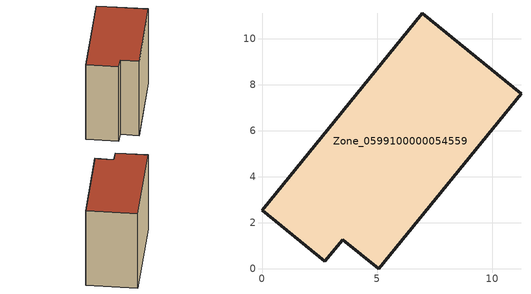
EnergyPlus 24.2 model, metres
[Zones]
Zone_0599100000054559
 floor ground (C_G): 3.51,1.27 2.73,0.32 0,2.54 6.96,11.11 11.26,7.62 5.07,0 z0
 wall outside (C_F): 6.96,11.11 0,2.54 2.73,0.32 3.51,1.27 5.07,0 11.26,7.62 6.96,11.11 z0:9.54
 roof outside (C_R): 5.07,0 11.26,7.62 6.96,11.11 0,2.54 2.73,0.32 3.51,1.27 z9.54
[BUILDING]
Pand.0599100000054559: North Axis=0; Terrain=City; Loads Convergence Tolerance Value=0.04; Temperature Convergence Tolerance Value=0.4; Solar Distribution=FullExterior; Maximum Number of Warmup Days=25; Minimum Number of Warmup Days=1
[Site:Location]
Rotterdam.The.Hague.AP_ZH_NLD Design_Conditions: Latitude=51.96; Longitude=4.45; Time Zone=1; Elevation=-4.5
[SITE:GROUNDTEMPERATURE:BUILDINGSURFACE]
18, 18, 18, 18, 18, 18, 18, 18, 18, 18, 18, 18
[MATERIAL] Thermal Absorptance=0.9; Solar Absorptance=0.7; Visible Absorptance=0.7
Name | Roughness | Thickness | Conductivity | Density | Specific Heat
G.TI.1946 | MediumSmooth | 0.15 | 1 | 540 | 1210
F.TI.1946 | Rough | 0.3 | 0.857143 | 1920 | 840
R.TI.1946 | MediumRough | 0.2 | 0.1 | 1500 | 1000
[CONSTRUCTION]
C_G: G.TI.1946
C_F: F.TI.1946
C_R: R.TI.1946
[ZONE]
Zone_0599100000054559: Type=1; Multiplier=1; Ceiling Height=Autocalculate; Volume=Autocalculate; Floor Area=autocalculate; Part of Total Floor Area=Yes
[ZONEINFILTRATION:DESIGNFLOWRATE]
Infil_Zone_0599100000054559: Zone or ZoneList or Space or SpaceList=Zone_0599100000054559; Schedule=AlwaysOn; Design Flow Rate Calculation Method=Flow/Area; Flow Rate per Floor Area=0.003; Constant Term Coefficient=1; Temperature Term Coefficient=0; Velocity Term Coefficient=0; Velocity Squared Term Coefficient=0
[HVACTEMPLATE:ZONE:IDEALLOADSAIRSYSTEM]
Zone_0599100000054559: Maximum Heating Supply Air Temperature=50; Minimum Cooling Supply Air Temperature=13; Maximum Heating Supply Air Humidity Ratio=0.0156; Minimum Cooling Supply Air Humidity Ratio=0.0077; Heating Limit=NoLimit; Cooling Limit=NoLimit; Dehumidification Control Type=ConstantSensibleHeatRatio; Cooling Sensible Heat Ratio=0.7; Dehumidification Setpoint=60; Humidification Control Type=None; Humidification Setpoint=30; Outdoor Air Method=None; Outdoor Air Flow Rate per Person=0.00944; Outdoor Air Flow Rate per Zone Floor Area=0; Outdoor Air Flow Rate per Zone=0; Demand Controlled Ventilation Type=None; Outdoor Air Economizer Type=NoEconomizer; Heat Recovery Type=None; Sensible Heat Recovery Effectiveness=0.7; Latent Heat Recovery Effectiveness=0.65
[ZONECONTROL:THERMOSTAT]
ThermostatControl_Zone_0599100000054559: Zone or ZoneList=Zone_0599100000054559; Control Type Schedule=DualSetpointControlType; Control 1=Thermostat_Zone_0599100000054559; Temperature Difference Between Cutout And Setpoint=0
[THERMOSTATSETPOINT:DUALSETPOINT]
Thermostat_Zone_0599100000054559: Heating Setpoint Temperature Schedule=HeatingSetpoint_Zone_0599100000054559; Cooling Setpoint Temperature Schedule=CoolingSetpoint_Zone_0599100000054559
[SCHEDULE:COMPACT]
HeatingSetpoint_Zone_0599100000054559: Through: 12/31, For: AllDays, Until: 24:00, 21
CoolingSetpoint_Zone_0599100000054559: Through: 12/31, For: AllDays, Until: 24:00, 24
DualSetpointControlType: Through: 12/31, For: AllDays, Until: 24:00, 4
AlwaysOn: Through: 12/31, For: AllDays, Until: 24:00, 1
